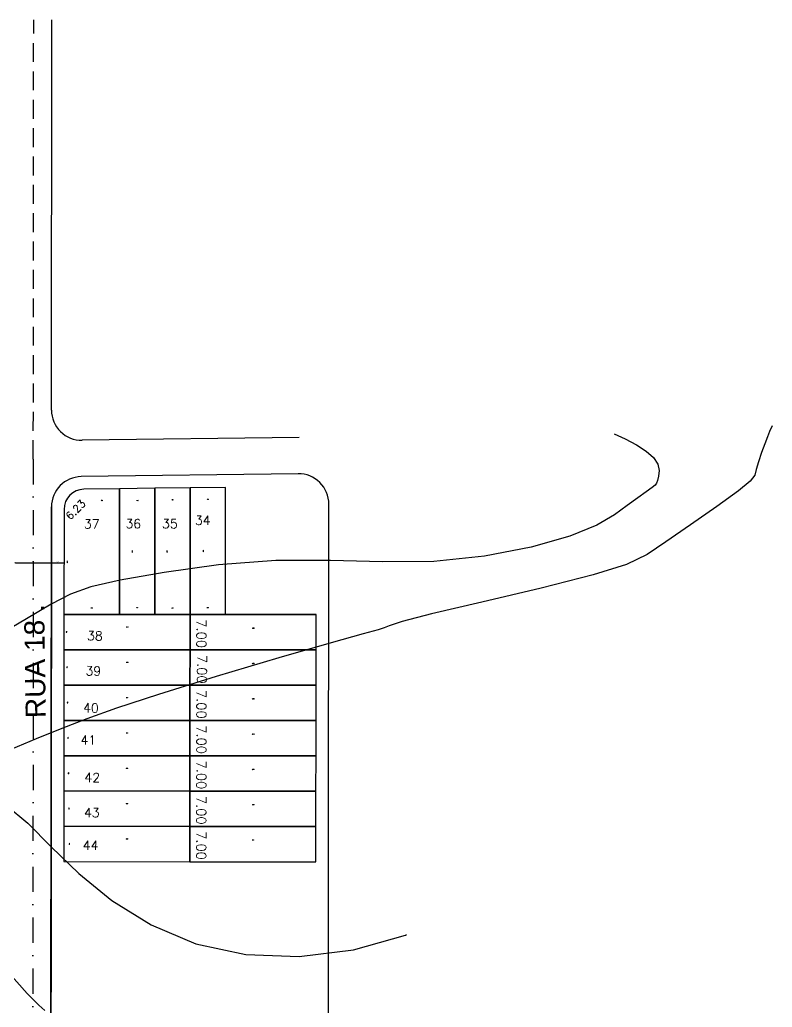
# Model space of a CAD drawing. Header units: millimetres. Extents: x 2718 to 3327, y 272 to 594.
# Drawn here: x 2864.6 to 3013.7, y 397.6 to 593.3 of the extents above; entities that cross this region are included whole.
import ezdxf
from ezdxf.enums import TextEntityAlignment as Align

# ---------------------------------------------------------------- set-up
doc = ezdxf.new("R2010")
doc.units = ezdxf.units.MM
doc.header["$MEASUREMENT"] = 0
for name, pattern in [('CONTINUO', [0]), ('DASHDOT', [1, 0.5, -0.25, 0, -0.25]), ('HIDDEN', [0.375, 0.25, -0.125])]:
    doc.linetypes.add(name, pattern=pattern)
doc.layers.get('DEFPOINTS').update_dxf_attribs({"linetype": 'CONTINUOUS'})
for name, color, linetype in [('AGT CI', 252, 'CONTINUOUS'), ('Calçada', 1, 'CONTINUOUS'), ('COTA', 7, 'CONTINUOUS'), ('EIXO DAS VIAS', 252, 'DASHDOT'), ('Lotes', 2, 'CONTINUOUS'), ('Nomes de Ruas', 3, 'CONTINUOUS'), ('Numero de lotes', 5, 'CONTINUOUS'), ('projeção', 6, 'CONTINUOUS')]:
    doc.layers.add(name, color=color, linetype=linetype)
doc.layers.add('E-Pen-C', color=4, linetype='CONTINUOUS', lineweight=15)
doc.layers.add('E-Pen-G', color=3, linetype='CONTINUOUS', lineweight=30)
doc.styles.add('arcad1', font='romans.shx')
doc.styles.add('ARIAL', font='arial.ttf', dxfattribs={"height": 2})
doc.styles.add('F2', font='ARIALN.TTF')
doc.styles.add('ROMANS', font='romans.shx', dxfattribs={"height": 0.1})
doc.dimstyles.new('BOLA100', dxfattribs={"dimscale": 0, "dimtxt": 1.9, "dimasz": 0.18, "dimexe": 0.18, "dimexo": 0.063, "dimgap": 0, "dimtad": 1, "dimzin": 4, "dimdsep": 46, "dimtxsty": 'ROMANS', "dimcen": 0.09, "dimse1": 1, "dimse2": 1, "dimsd1": 1, "dimsd2": 1, "dimclrt": 256, "dimaunit": 1, "dimadec": 4, "dimazin": 0, "dimtfac": 1.2, "dimtix": 1, "dimtmove": 2, "dimatfit": 3, "dimfxl": 1, "dimtvp": 2, "dimtolj": 1, "dimtzin": 4, "dimarcsym": 0})
doc.dimstyles.new('DIMENSION-1', dxfattribs={"dimtxt": 0.145, "dimasz": 0.07, "dimexe": 1, "dimexo": 0, "dimgap": 0.12, "dimtad": 1, "dimzin": 7, "dimdsep": 46, "dimtxsty": 'F2', "dimblk1": 'TRACO', "dimblk2": 'TRACO', "dimsah": 1, "dimcen": 1, "dimse1": 1, "dimse2": 1, "dimclrd": 4, "dimclre": 256, "dimclrt": 4, "dimadec": 8, "dimazin": 0, "dimtfac": 1, "dimtix": 1, "dimtmove": 2, "dimatfit": 3, "dimldrblk": 'TRACO', "dimfxl": 1, "dimtolj": 1, "dimtzin": 0, "dimarcsym": 0})

# ---------------------------------------------------------------- blocks, each defined once
blk = doc.blocks.new('*D245')
at = {"layer": 'DEFPOINTS', "color": 0, "transparency": 16777216}
for p in [(2891.33, 500.44), (2898.33, 500.44), (2898.36, 498.16)]:
    blk.add_point(p, dxfattribs=at)
at = {"layer": 'COTA', "transparency": 16777216, "insert": (2894.86, 498.16), "char_height": 0.1, "attachment_point": 5, "rotation": 0.7653, "style": 'ROMANS'}
blk.add_mtext('\\A1;7.00', dxfattribs=at)
blk = doc.blocks.new('*D246')
at = {"layer": 'DEFPOINTS', "color": 0, "transparency": 16777216}
for p in [(2877.28, 500.26), (2884.33, 500.35), (2884.37, 498.01)]:
    blk.add_point(p, dxfattribs=at)
at = {"layer": 'COTA', "transparency": 16777216, "insert": (2880.84, 498.01), "char_height": 0.1, "attachment_point": 5, "rotation": 0.7653, "style": 'ROMANS'}
blk.add_mtext('\\A1;7.06', dxfattribs=at)
blk = doc.blocks.new('*D247')
at = {"layer": 'DEFPOINTS', "color": 0, "transparency": 16777216}
for p in [(2884.33, 500.35), (2891.33, 500.34), (2891.37, 498.02)]:
    blk.add_point(p, dxfattribs=at)
at = {"layer": 'COTA', "transparency": 16777216, "insert": (2887.87, 498.02), "char_height": 0.1, "attachment_point": 5, "rotation": 0.7653, "style": 'ROMANS'}
blk.add_mtext('\\A1;7.00', dxfattribs=at)
blk = doc.blocks.new('*D248')
at = {"layer": 'DEFPOINTS', "color": 0, "transparency": 16777216}
for p in [(2884.33, 500.35), (2884.31, 475.42), (2886.97, 475.46)]:
    blk.add_point(p, dxfattribs=at)
at = {"layer": 'COTA', "transparency": 16777216, "insert": (2886.86, 487.92), "char_height": 0.1, "attachment_point": 5, "rotation": 270.7653, "style": 'ROMANS'}
blk.add_mtext('\\A1;24.92', dxfattribs=at)
blk = doc.blocks.new('*D249')
at = {"layer": 'DEFPOINTS', "color": 0, "transparency": 16777216}
for p in [(2891.33, 500.44), (2891.31, 475.42), (2893.87, 475.45)]:
    blk.add_point(p, dxfattribs=at)
at = {"layer": 'COTA', "transparency": 16777216, "insert": (2893.76, 487.96), "char_height": 0.1, "attachment_point": 5, "rotation": 270.7653, "style": 'ROMANS'}
blk.add_mtext('\\A1;25.02', dxfattribs=at)
blk = doc.blocks.new('*D250')
at = {"layer": 'DEFPOINTS', "color": 0, "transparency": 16777216}
for p in [(2898.33, 500.54), (2898.31, 475.41), (2901.07, 475.45)]:
    blk.add_point(p, dxfattribs=at)
at = {"layer": 'COTA', "transparency": 16777216, "insert": (2900.95, 488.01), "char_height": 0.1, "attachment_point": 5, "rotation": 270.7653, "style": 'ROMANS'}
blk.add_mtext('\\A1;25.12', dxfattribs=at)
blk = doc.blocks.new('*D251')
at = {"layer": 'DEFPOINTS', "color": 0, "transparency": 16777216}
for p in [(2871.26, 496.25), (2871.25, 475.42), (2874.07, 475.46)]:
    blk.add_point(p, dxfattribs=at)
at = {"layer": 'COTA', "transparency": 16777216, "insert": (2873.98, 485.87), "char_height": 0.1, "attachment_point": 5, "rotation": 270.7653, "style": 'ROMANS'}
blk.add_mtext('\\A1;20.83', dxfattribs=at)
blk = doc.blocks.new('*D252')
at = {"layer": 'DEFPOINTS', "color": 0, "transparency": 16777216}
for p in [(2873.31, 475.43), (2898.31, 475.41), (2898.34, 473.04)]:
    blk.add_point(p, dxfattribs=at)
at = {"layer": 'COTA', "transparency": 16777216, "insert": (2885.85, 472.93), "char_height": 0.1, "attachment_point": 5, "rotation": 0.7653, "style": 'ROMANS'}
blk.add_mtext('\\A1;25.00', dxfattribs=at)
blk = doc.blocks.new('*D253')
at = {"layer": 'DEFPOINTS', "color": 0, "transparency": 16777216}
for p in [(2898.31, 475.41), (2923.31, 475.39), (2923.35, 472.83)]:
    blk.add_point(p, dxfattribs=at)
at = {"layer": 'COTA', "transparency": 16777216, "insert": (2910.85, 472.71), "char_height": 0.1, "attachment_point": 5, "rotation": 0.7653, "style": 'ROMANS'}
blk.add_mtext('\\A1;25.00', dxfattribs=at)
blk = doc.blocks.new('*D261')
at = {"layer": 'DEFPOINTS', "color": 0, "transparency": 16777216}
for p in [(2871.25, 475.42), (2871.24, 468.42), (2873.83, 468.46)]:
    blk.add_point(p, dxfattribs=at)
at = {"layer": 'COTA', "transparency": 16777216, "insert": (2873.83, 471.96), "char_height": 0.1, "attachment_point": 5, "rotation": 270.7653, "style": 'ROMANS'}
blk.add_mtext('\\A1;7.00', dxfattribs=at)
blk = doc.blocks.new('*D262')
at = {"layer": 'DEFPOINTS', "color": 0, "transparency": 16777216}
for p in [(2871.24, 468.42), (2871.23, 461.42), (2873.92, 461.46)]:
    blk.add_point(p, dxfattribs=at)
at = {"layer": 'COTA', "transparency": 16777216, "insert": (2873.92, 464.96), "char_height": 0.1, "attachment_point": 5, "rotation": 270.7653, "style": 'ROMANS'}
blk.add_mtext('\\A1;7.00', dxfattribs=at)
blk = doc.blocks.new('*D263')
at = {"layer": 'DEFPOINTS', "color": 0, "transparency": 16777216}
for p in [(2871.23, 461.42), (2871.23, 454.42), (2874.01, 454.46)]:
    blk.add_point(p, dxfattribs=at)
at = {"layer": 'COTA', "transparency": 16777216, "insert": (2874.02, 457.96), "char_height": 0.1, "attachment_point": 5, "rotation": 270.7653, "style": 'ROMANS'}
blk.add_mtext('\\A1;7.00', dxfattribs=at)
blk = doc.blocks.new('*D264')
at = {"layer": 'DEFPOINTS', "color": 0, "transparency": 16777216}
for p in [(2871.23, 454.42), (2871.22, 447.42), (2874.11, 447.46)]:
    blk.add_point(p, dxfattribs=at)
at = {"layer": 'COTA', "transparency": 16777216, "insert": (2874.11, 450.96), "char_height": 0.1, "attachment_point": 5, "rotation": 270.7653, "style": 'ROMANS'}
blk.add_mtext('\\A1;7.00', dxfattribs=at)
blk = doc.blocks.new('*D265')
at = {"layer": 'DEFPOINTS', "color": 0, "transparency": 16777216}
for p in [(2871.22, 447.42), (2871.22, 440.42), (2874.2, 440.46)]:
    blk.add_point(p, dxfattribs=at)
at = {"layer": 'COTA', "transparency": 16777216, "insert": (2874.21, 443.96), "char_height": 0.1, "attachment_point": 5, "rotation": 270.7653, "style": 'ROMANS'}
blk.add_mtext('\\A1;7.00', dxfattribs=at)
blk = doc.blocks.new('*D266')
at = {"layer": 'DEFPOINTS', "color": 0, "transparency": 16777216}
for p in [(2871.22, 440.42), (2871.21, 433.42), (2874.3, 433.47)]:
    blk.add_point(p, dxfattribs=at)
at = {"layer": 'COTA', "transparency": 16777216, "insert": (2874.3, 436.97), "char_height": 0.1, "attachment_point": 5, "rotation": 270.7653, "style": 'ROMANS'}
blk.add_mtext('\\A1;7.00', dxfattribs=at)
blk = doc.blocks.new('*D267')
at = {"layer": 'DEFPOINTS', "color": 0, "transparency": 16777216}
for p in [(2871.21, 433.42), (2871.2, 426.42), (2874.39, 426.47)]:
    blk.add_point(p, dxfattribs=at)
at = {"layer": 'COTA', "transparency": 16777216, "insert": (2874.39, 429.97), "char_height": 0.1, "attachment_point": 5, "rotation": 270.7653, "style": 'ROMANS'}
blk.add_mtext('\\A1;7.00', dxfattribs=at)
blk = doc.blocks.new('*D268')
at = {"layer": 'DEFPOINTS', "color": 0, "transparency": 16777216}
for p in [(2873.31, 468.43), (2898.31, 468.41), (2898.34, 466.04)]:
    blk.add_point(p, dxfattribs=at)
at = {"layer": 'COTA', "transparency": 16777216, "insert": (2885.84, 465.93), "char_height": 0.1, "attachment_point": 5, "rotation": 0.7653, "style": 'ROMANS'}
blk.add_mtext('\\A1;25.00', dxfattribs=at)
blk = doc.blocks.new('*D269')
at = {"layer": 'DEFPOINTS', "color": 0, "transparency": 16777216}
for p in [(2898.31, 468.41), (2923.31, 468.39), (2923.34, 465.83)]:
    blk.add_point(p, dxfattribs=at)
at = {"layer": 'COTA', "transparency": 16777216, "insert": (2910.84, 465.71), "char_height": 0.1, "attachment_point": 5, "rotation": 0.7653, "style": 'ROMANS'}
blk.add_mtext('\\A1;25.00', dxfattribs=at)
blk = doc.blocks.new('*D270')
at = {"layer": 'DEFPOINTS', "color": 0, "transparency": 16777216}
for p in [(2873.3, 461.43), (2898.3, 461.41), (2898.33, 459.04)]:
    blk.add_point(p, dxfattribs=at)
at = {"layer": 'COTA', "transparency": 16777216, "insert": (2885.83, 458.93), "char_height": 0.1, "attachment_point": 5, "rotation": 0.7653, "style": 'ROMANS'}
blk.add_mtext('\\A1;25.00', dxfattribs=at)
blk = doc.blocks.new('*D271')
at = {"layer": 'DEFPOINTS', "color": 0, "transparency": 16777216}
for p in [(2898.3, 461.41), (2923.3, 461.39), (2923.33, 458.83)]:
    blk.add_point(p, dxfattribs=at)
at = {"layer": 'COTA', "transparency": 16777216, "insert": (2910.84, 458.71), "char_height": 0.1, "attachment_point": 5, "rotation": 0.7653, "style": 'ROMANS'}
blk.add_mtext('\\A1;25.00', dxfattribs=at)
blk = doc.blocks.new('*D272')
at = {"layer": 'DEFPOINTS', "color": 0, "transparency": 16777216}
for p in [(2873.29, 454.43), (2898.29, 454.41), (2898.33, 452.04)]:
    blk.add_point(p, dxfattribs=at)
at = {"layer": 'COTA', "transparency": 16777216, "insert": (2885.83, 451.93), "char_height": 0.1, "attachment_point": 5, "rotation": 0.7653, "style": 'ROMANS'}
blk.add_mtext('\\A1;25.00', dxfattribs=at)
blk = doc.blocks.new('*D273')
at = {"layer": 'DEFPOINTS', "color": 0, "transparency": 16777216}
for p in [(2898.29, 454.41), (2923.29, 454.39), (2923.33, 451.83)]:
    blk.add_point(p, dxfattribs=at)
at = {"layer": 'COTA', "transparency": 16777216, "insert": (2910.83, 451.71), "char_height": 0.1, "attachment_point": 5, "rotation": 0.7653, "style": 'ROMANS'}
blk.add_mtext('\\A1;25.00', dxfattribs=at)
blk = doc.blocks.new('*D274')
at = {"layer": 'DEFPOINTS', "color": 0, "transparency": 16777216}
for p in [(2873.29, 447.43), (2898.29, 447.41), (2898.32, 445.04)]:
    blk.add_point(p, dxfattribs=at)
at = {"layer": 'COTA', "transparency": 16777216, "insert": (2885.82, 444.93), "char_height": 0.1, "attachment_point": 5, "rotation": 0.7653, "style": 'ROMANS'}
blk.add_mtext('\\A1;25.00', dxfattribs=at)
blk = doc.blocks.new('*D275')
at = {"layer": 'DEFPOINTS', "color": 0, "transparency": 16777216}
for p in [(2898.29, 447.41), (2923.29, 447.39), (2923.32, 444.83)]:
    blk.add_point(p, dxfattribs=at)
at = {"layer": 'COTA', "transparency": 16777216, "insert": (2910.82, 444.71), "char_height": 0.1, "attachment_point": 5, "rotation": 0.7653, "style": 'ROMANS'}
blk.add_mtext('\\A1;25.00', dxfattribs=at)
blk = doc.blocks.new('*D276')
at = {"layer": 'DEFPOINTS', "color": 0, "transparency": 16777216}
for p in [(2873.28, 440.43), (2898.28, 440.41), (2898.31, 438.04)]:
    blk.add_point(p, dxfattribs=at)
at = {"layer": 'COTA', "transparency": 16777216, "insert": (2885.82, 437.93), "char_height": 0.1, "attachment_point": 5, "rotation": 0.7653, "style": 'ROMANS'}
blk.add_mtext('\\A1;25.00', dxfattribs=at)
blk = doc.blocks.new('*D277')
at = {"layer": 'DEFPOINTS', "color": 0, "transparency": 16777216}
for p in [(2898.28, 440.41), (2923.28, 440.39), (2923.32, 437.83)]:
    blk.add_point(p, dxfattribs=at)
at = {"layer": 'COTA', "transparency": 16777216, "insert": (2910.82, 437.71), "char_height": 0.1, "attachment_point": 5, "rotation": 0.7653, "style": 'ROMANS'}
blk.add_mtext('\\A1;25.00', dxfattribs=at)
blk = doc.blocks.new('*D278')
at = {"layer": 'DEFPOINTS', "color": 0, "transparency": 16777216}
for p in [(2873.28, 433.43), (2898.28, 433.41), (2898.31, 431.04)]:
    blk.add_point(p, dxfattribs=at)
at = {"layer": 'COTA', "transparency": 16777216, "insert": (2885.81, 430.93), "char_height": 0.1, "attachment_point": 5, "rotation": 0.7653, "style": 'ROMANS'}
blk.add_mtext('\\A1;25.00', dxfattribs=at)
blk = doc.blocks.new('*D279')
at = {"layer": 'DEFPOINTS', "color": 0, "transparency": 16777216}
for p in [(2898.28, 433.41), (2923.28, 433.39), (2923.31, 430.83)]:
    blk.add_point(p, dxfattribs=at)
at = {"layer": 'COTA', "transparency": 16777216, "insert": (2910.81, 430.71), "char_height": 0.1, "attachment_point": 5, "rotation": 0.7653, "style": 'ROMANS'}
blk.add_mtext('\\A1;25.00', dxfattribs=at)
blk = doc.blocks.new('*D283')
at = {"layer": 'DEFPOINTS', "color": 0, "transparency": 16777216}
for p in [(2891.31, 476.72), (2884.31, 475.42), (2891.31, 475.42)]:
    blk.add_point(p, dxfattribs=at)
at = {"layer": 'COTA', "transparency": 16777216, "insert": (2887.81, 476.77), "char_height": 0.1, "attachment_point": 5, "rotation": 359.95, "style": 'ROMANS'}
blk.add_mtext('\\A1;7.00', dxfattribs=at)
blk = doc.blocks.new('*D284')
at = {"layer": 'DEFPOINTS', "color": 0, "transparency": 16777216}
for p in [(2905.31, 476.71), (2898.31, 475.41), (2905.31, 475.41)]:
    blk.add_point(p, dxfattribs=at)
at = {"layer": 'COTA', "transparency": 16777216, "insert": (2901.81, 476.76), "char_height": 0.1, "attachment_point": 5, "rotation": 359.95, "style": 'ROMANS'}
blk.add_mtext('\\A1;7.00', dxfattribs=at)
blk = doc.blocks.new('*D322')
at = {"layer": 'DEFPOINTS', "color": 0, "transparency": 16777216}
for p in [(2898.31, 476.63), (2891.31, 475.42, 51.85), (2898.31, 475.41, 51.85)]:
    blk.add_point(p, dxfattribs=at)
at = {"layer": 'COTA', "transparency": 16777216, "insert": (2894.81, 476.69), "char_height": 0.1, "attachment_point": 5, "rotation": 359.95, "style": 'ROMANS'}
blk.add_mtext('\\A1;7.00', dxfattribs=at)
blk = doc.blocks.new('*D323')
at = {"layer": 'DEFPOINTS', "color": 0, "transparency": 16777216}
for p in [(2884.31, 476.65), (2873.31, 475.43, 51.85), (2884.31, 475.42, 51.85)]:
    blk.add_point(p, dxfattribs=at)
at = {"layer": 'COTA', "transparency": 16777216, "insert": (2878.81, 476.7), "char_height": 0.1, "attachment_point": 5, "rotation": 359.95, "style": 'ROMANS'}
blk.add_mtext('\\A1;11.00', dxfattribs=at)
blk = doc.blocks.new('*D328')
at = {"layer": 'DEFPOINTS', "color": 0, "transparency": 16777216}
for p in [(2898.33, 500.44, 51.85), (2905.33, 500.63, 51.85), (2905.37, 498.25)]:
    blk.add_point(p, dxfattribs=at)
at = {"layer": 'COTA', "transparency": 16777216, "insert": (2901.86, 498.26), "char_height": 0.1, "attachment_point": 5, "rotation": 0.7653, "style": 'ROMANS'}
blk.add_mtext('\\A1;7.00', dxfattribs=at)
blk = doc.blocks.new('TRACO')
at = {"layer": 'E-Pen-C'}
for p, q in [((-1, 0), (1, 0)), ((0, 1), (0, -1))]:
    blk.add_line(p, q, dxfattribs=at)
at = {"layer": 'E-Pen-G'}
blk.add_line((-0.4, -0.4), (0.4, 0.4), dxfattribs=at)
blk = doc.blocks.new('*D338')
at = {"layer": 'COTA', "color": 4, "linetype": 'Continuous', "lineweight": -2, "transparency": 16777216}
blk.add_line((2863.69, 485.67), (2870.75, 485.67), dxfattribs=at)
at = {"layer": 'DEFPOINTS', "color": 0, "linetype": 'Continuous', "transparency": 16777216}
for p in [(2863.62, 486.59), (2870.82, 485.67), (2870.82, 485.49)]:
    blk.add_point(p, dxfattribs=at)
at = {"layer": 'COTA', "color": 4, "linetype": 'Continuous', "lineweight": -2, "transparency": 16777216, "xscale": 0.07, "yscale": 0.07, "zscale": 0.07, "rotation": 180}
blk.add_blockref('TRACO', (2863.62, 485.67), dxfattribs=at)
at = {"layer": 'COTA', "color": 4, "linetype": 'Continuous', "lineweight": -2, "transparency": 16777216, "xscale": 0.07, "yscale": 0.07, "zscale": 0.07}
blk.add_blockref('TRACO', (2870.82, 485.67), dxfattribs=at)
at = {"layer": 'COTA', "color": 4, "linetype": 'Continuous', "transparency": 16777216, "insert": (2867.22, 485.87), "char_height": 0.145, "attachment_point": 5, "style": 'F2'}
blk.add_mtext('\\A1;7.20', dxfattribs=at)
blk = doc.blocks.new('*D339')
at = {"layer": 'COTA', "color": 4, "linetype": 'Continuous', "lineweight": -2, "transparency": 16777216}
blk.add_line((2870.89, 485.67), (2873.25, 485.67), dxfattribs=at)
at = {"layer": 'DEFPOINTS', "color": 0, "linetype": 'Continuous', "transparency": 16777216}
for p in [(2873.32, 485.67), (2873.32, 485.56), (2870.82, 485.49)]:
    blk.add_point(p, dxfattribs=at)
at = {"layer": 'COTA', "color": 4, "linetype": 'Continuous', "lineweight": -2, "transparency": 16777216, "xscale": 0.07, "yscale": 0.07, "zscale": 0.07, "rotation": 180}
blk.add_blockref('TRACO', (2870.82, 485.67), dxfattribs=at)
at = {"layer": 'COTA', "color": 4, "linetype": 'Continuous', "lineweight": -2, "transparency": 16777216, "xscale": 0.07, "yscale": 0.07, "zscale": 0.07}
blk.add_blockref('TRACO', (2873.32, 485.67), dxfattribs=at)
at = {"layer": 'COTA', "color": 4, "linetype": 'Continuous', "transparency": 16777216, "insert": (2872.07, 485.87), "char_height": 0.145, "attachment_point": 5, "style": 'F2'}
blk.add_mtext('\\A1;2.50', dxfattribs=at)

msp = doc.modelspace()

# ---------------------------------------------------------------- linework, layer by layer
at = {"layer": 'AGT CI', "color": 7}
for points in [[(2982.403, 511.239), (2984.591, 510.216), (2986.826, 509.033), (2988.739, 507.789), (2990.179, 506.517), (2991.05, 505.237), (2991.319, 503.988), (2991.198, 502.875), (2990.963, 502.021), (2990.802, 501.488), (2990.543, 501.088), (2989.927, 500.569), (2988.756, 499.726), (2987.078, 498.533), (2985, 497.007), (2982.487, 495.181), (2978.931, 493.133), (2973.582, 490.953), (2965.962, 488.784), (2956.682, 486.974), (2946.629, 485.923), (2936.488, 485.837), (2926.152, 486.16), (2915.314, 486.144), (2903.955, 485.249), (2893.197, 483.769), (2884.452, 482.202), (2878.623, 480.881), (2874.596, 479.466), (2870.753, 477.448), (2865.872, 474.538), (2860.333, 471.328)], [(3013.734, 512.852), (3013.217, 511.685), (3012.786, 510.66), (3012.233, 509.258), (3011.592, 507.515), (3010.983, 505.703), (3010.546, 504.156), (3010.251, 503.039), (3009.384, 501.852), (3007.059, 499.927), (3002.767, 496.849), (2997.499, 493.206), (2992.623, 489.839), (2988.922, 487.347), (2984.846, 485.359), (2978.259, 483.266), (2967.917, 480.652), (2956.147, 477.887), (2946.164, 475.538), (2940.361, 474.027), (2937.82, 473.204), (2936.799, 472.775), (2935.589, 472.404), (2932.608, 471.601), (2926.309, 469.835), (2915.887, 466.802), (2903.504, 463.107), (2892.065, 459.58), (2883.751, 456.849), (2877.846, 454.721), (2872.911, 452.801), (2867.827, 450.779), (2862.767, 448.689)], [(2861.842, 437.622), (2866.135, 434.056), (2870.795, 429.378), (2876.243, 424.098), (2882.822, 418.74), (2890.576, 413.892), (2899.47, 410.155), (2909.398, 408.034), (2919.971, 407.636), (2930.725, 408.969), (2941.029, 411.878), (2941.201, 411.952)], [(2861.958, 404.916), (2866.034, 400.292), (2868.338, 397.982), (2869.548, 396.917)]]:
    msp.add_lwpolyline(points, dxfattribs=at)
at = {"layer": 'Calçada', "color": 7, "lineweight": -3}
for p, q in [((2870.848, 515.957), (2870.915, 593.286)), ((2870.848, 515.957), (2870.915, 593.286)), ((2919.928, 510.527), (2876.928, 509.953)), ((2919.928, 510.527), (2876.928, 509.953)), ((2870.719, 368.404), (2870.831, 496.755)), ((2870.719, 368.404), (2870.831, 496.755))]:
    msp.add_line(p, q, dxfattribs=at)
msp.add_lwpolyline([(2925.832, 497.319, 0.4183874), (2919.751, 503.324), (2876.751, 502.75, 0.410052), (2870.831, 496.755), (2870.719, 368.404, -0.1656015), (2868.219, 361.082), (2827.206, 307.945, 0.4142136), (2828.29, 299.529), (2862.33, 273.256, 0.4142136), (2870.746, 274.34), (2923.202, 342.304, 0.1656015), (2925.703, 349.626)], format="xyb", close=True, dxfattribs=at)
msp.add_lwpolyline([(2925.832, 497.319, 0.4183874), (2919.751, 503.324), (2876.751, 502.75, 0.410052), (2870.831, 496.755), (2870.719, 368.404, -0.1656015), (2868.219, 361.082), (2827.206, 307.945, 0.4142136), (2828.29, 299.529), (2862.33, 273.256, 0.4142136), (2870.746, 274.34), (2923.202, 342.304, 0.1656015), (2925.703, 349.626)], format="xyb", close=True, dxfattribs=at)
msp.add_arc((2876.848, 515.952), 6, 179.95, 270.76528, dxfattribs=at)
msp.add_arc((2876.848, 515.952), 6, 179.95, 270.76528, dxfattribs=at)
at = {"layer": 'EIXO DAS VIAS', "color": 7, "ltscale": 10}
msp.add_line((2867.239, 506.223, 103.708), (2867.121, 370.288, 103.708), dxfattribs=at)
at = {"layer": 'Lotes', "color": 7, "linetype": 'CONTINUO', "lineweight": -3}
for p, q in [((2884.334, 500.351), (2877.277, 500.256)), ((2884.312, 475.423), (2884.334, 500.351)), ((2884.334, 500.351), (2884.312, 475.423)), ((2891.334, 500.444), (2884.334, 500.351)), ((2891.312, 475.417), (2891.334, 500.444)), ((2891.334, 500.444), (2891.312, 475.417)), ((2898.334, 500.538), (2891.334, 500.444)), ((2898.312, 475.411), (2898.334, 500.538)), ((2898.334, 500.538), (2898.312, 475.411)), ((2905.334, 500.631), (2898.334, 500.538)), ((2873.331, 496.26), (2873.33, 495.203)), ((2873.33, 495.203), (2873.312, 475.433)), ((2873.312, 475.433), (2873.306, 468.433)), ((2873.312, 475.433), (2884.312, 475.423)), ((2898.312, 475.411), (2873.312, 475.433)), ((2884.312, 475.423), (2891.312, 475.417)), ((2891.312, 475.417), (2898.312, 475.411)), ((2898.306, 468.411), (2898.312, 475.411)), ((2898.312, 475.411), (2898.306, 468.411)), ((2898.312, 475.411), (2905.312, 475.405)), ((2923.312, 475.389), (2898.312, 475.411)), ((2873.306, 468.433), (2873.3, 461.433)), ((2873.306, 468.433), (2898.306, 468.411)), ((2898.306, 468.411), (2873.306, 468.433)), ((2898.3, 461.411), (2898.306, 468.411)), ((2898.306, 468.411), (2898.3, 461.411)), ((2923.306, 468.389), (2898.306, 468.411)), ((2898.306, 468.411), (2923.306, 468.389)), ((2873.3, 461.433), (2873.294, 454.433)), ((2873.3, 461.433), (2898.3, 461.411)), ((2898.3, 461.411), (2873.3, 461.433)), ((2898.294, 454.411), (2898.3, 461.411)), ((2898.3, 461.411), (2898.294, 454.411)), ((2923.3, 461.389), (2898.3, 461.411)), ((2898.3, 461.411), (2923.3, 461.389)), ((2873.294, 454.433), (2873.288, 447.433)), ((2873.294, 454.433), (2898.294, 454.411)), ((2898.294, 454.411), (2873.294, 454.433)), ((2898.288, 447.411), (2898.294, 454.411)), ((2898.294, 454.411), (2898.288, 447.411)), ((2923.294, 454.389), (2898.294, 454.411)), ((2898.294, 454.411), (2923.294, 454.389)), ((2873.288, 447.433), (2873.282, 440.433)), ((2873.288, 447.433), (2898.288, 447.411)), ((2898.288, 447.411), (2873.288, 447.433)), ((2898.282, 440.411), (2898.288, 447.411)), ((2898.288, 447.411), (2898.282, 440.411)), ((2923.288, 447.389), (2898.288, 447.411)), ((2898.288, 447.411), (2923.288, 447.389)), ((2873.282, 440.433), (2873.276, 433.433)), ((2873.282, 440.433), (2898.282, 440.411)), ((2898.282, 440.411), (2873.282, 440.433)), ((2898.276, 433.411), (2898.282, 440.411)), ((2898.282, 440.411), (2898.276, 433.411)), ((2923.282, 440.389), (2898.282, 440.411)), ((2898.282, 440.411), (2923.282, 440.389)), ((2873.276, 433.433), (2873.27, 426.433)), ((2873.276, 433.433), (2898.276, 433.411)), ((2898.276, 433.411), (2873.276, 433.433)), ((2898.27, 426.411), (2898.276, 433.411)), ((2898.276, 433.411), (2898.27, 426.411)), ((2923.276, 433.389), (2898.276, 433.411)), ((2898.276, 433.411), (2923.276, 433.389))]:
    msp.add_line(p, q, dxfattribs=at)
at = {"layer": 'Lotes', "color": 7, "lineweight": -3}
for p, q in [((2884.312, 475.423), (2884.334, 500.351)), ((2891.312, 475.417), (2891.334, 500.444)), ((2873.312, 475.433), (2923.312, 475.389)), ((2873.306, 468.433), (2923.306, 468.389)), ((2873.3, 461.433), (2923.3, 461.389)), ((2873.294, 454.433), (2923.294, 454.389)), ((2873.288, 447.433), (2923.288, 447.389)), ((2873.282, 440.433), (2923.282, 440.389)), ((2873.276, 433.433), (2923.276, 433.389))]:
    msp.add_line(p, q, dxfattribs=at)
at = {"layer": 'Lotes', "color": 7}
msp.add_lwpolyline([(2877.277, 500.256, 0.410052), (2873.331, 496.26), (2873.33, 495.203), (2873.312, 475.433), (2884.312, 475.423), (2884.334, 500.351)], format="xyb", close=True, dxfattribs=at)
for points in [[(2884.334, 500.351), (2884.312, 475.423), (2891.312, 475.417), (2891.334, 500.444)], [(2891.334, 500.444), (2891.312, 475.417), (2898.312, 475.411), (2898.334, 500.538)], [(2898.334, 500.538), (2898.312, 475.411), (2905.312, 475.405), (2905.334, 500.631)], [(2891.312, 475.417), (2884.312, 475.423), (2873.312, 475.433), (2873.306, 468.433), (2898.306, 468.411), (2898.312, 475.411)], [(2898.312, 475.411), (2898.306, 468.411), (2923.306, 468.389), (2923.312, 475.389), (2912.312, 475.399), (2905.312, 475.405)], [(2873.306, 468.433), (2873.3, 461.433), (2898.3, 461.411), (2898.306, 468.411)], [(2898.306, 468.411), (2898.3, 461.411), (2923.3, 461.389), (2923.306, 468.389)], [(2873.3, 461.433), (2873.294, 454.433), (2898.294, 454.411), (2898.3, 461.411)], [(2898.3, 461.411), (2898.294, 454.411), (2923.294, 454.389), (2923.3, 461.389)], [(2873.294, 454.433), (2873.288, 447.433), (2898.288, 447.411), (2898.294, 454.411)], [(2898.294, 454.411), (2898.288, 447.411), (2923.288, 447.389), (2923.294, 454.389)], [(2873.288, 447.433), (2873.282, 440.433), (2898.282, 440.411), (2898.288, 447.411)], [(2898.288, 447.411), (2898.282, 440.411), (2923.282, 440.389), (2923.288, 447.389)], [(2873.282, 440.433), (2873.276, 433.433), (2898.276, 433.411), (2898.282, 440.411)], [(2898.282, 440.411), (2898.276, 433.411), (2923.276, 433.389), (2923.282, 440.389)], [(2873.276, 433.433), (2873.27, 426.433), (2898.27, 426.411), (2898.276, 433.411)], [(2898.276, 433.411), (2898.27, 426.411), (2923.27, 426.389), (2923.276, 433.389)]]:
    msp.add_lwpolyline(points, close=True, dxfattribs=at)
at = {"layer": 'Lotes', "color": 7, "linetype": 'CONTINUO', "lineweight": -3}
msp.add_arc((2877.331, 496.257), 4, 90.76528, 179.95, dxfattribs=at)
at = {"layer": 'projeção', "color": 7, "linetype": 'HIDDEN', "ltscale": 15}
msp.add_line((2867.239, 506.223, 103.708), (2867.315, 593.335, 103.708), dxfattribs=at)

# ---------------------------------------------------------------- texts
at = {"layer": 'COTA', "color": 7, "style": 'ROMANS'}
msp.add_text('7.00', height=1.9, rotation=269.17185, dxfattribs=at).set_placement((2899.769, 467.43, -51.854))
at = {"layer": 'COTA', "color": 7, "attachment_point": 5, "style": 'ROMANS'}
for s, insert, char_height, rotation in [('\\A1;6.23', (2875.635, 496.191), 1.5, 45.35764), ('\\A1;6.23', (2875.635, 496.191, -51.854), 1.5, 45.35764), ('\\A1;7.00', (2900.558, 471.618), 1.9, 269.98713), ('\\A1;7.00', (2900.555, 457.619), 1.9, 269.98713), ('\\A1;7.00', (2900.553, 450.62), 1.9, 269.98713), ('\\A1;7.00', (2900.552, 443.621), 1.9, 269.98713), ('\\A1;7.00', (2900.55, 436.622), 1.9, 269.98713), ('\\A1;7.00', (2900.549, 429.622), 1.9, 269.98713)]:
    msp.add_mtext(s, dxfattribs=dict(at, insert=insert, char_height=char_height, rotation=rotation))
at = {"layer": 'Nomes de Ruas', "color": 7, "extrusion": (-0.018269, -0.084695, 0.996239), "style": 'ARIAL'}
msp.add_text('RUA 18 .', height=4, rotation=102.96746, dxfattribs=at).set_placement((2704.792, 1056.472, -90.25), align=Align.MIDDLE_CENTER)
at = {"layer": 'Numero de lotes', "color": 7, "style": 'arcad1'}
for s, p in [('37', (2878.817, 493.369, 103.708)), ('36', (2887.069, 493.42, 103.708)), ('35', (2894.315, 493.414, 103.708)), ('34', (2900.842, 494.09, 103.708)), ('38', (2879.445, 471.192, 103.708)), ('39', (2879.141, 464.233, 103.708)), ('40', (2878.677, 456.905, 103.708)), ('41', (2878.144, 450.532, 103.708)), ('42', (2878.934, 443.102, 103.708)), ('43', (2878.839, 436.129, 103.708)), ('44', (2878.594, 429.668, 103.708))]:
    msp.add_text(s, height=1.8, rotation=359.22008, dxfattribs=at).set_placement(p, align=Align.MIDDLE_CENTER)

# ---------------------------------------------------------------- dimensions: what is measured, and where the dimension line sits
at = {"layer": 'COTA', "color": 7}
for base, p1, p2, angle, picture, middle in [((2884.366, 498.006), (2877.277, 500.256), (2884.334, 500.351), 0.76528, '*D246', (2880.836, 498.009)), ((2886.9746, 475.459), (2884.3342, 500.3507), (2884.3125, 475.4234), 90.76528, '*D248', (2886.8582, 487.9209)), ((2891.365, 498.021), (2884.334, 500.351), (2891.334, 500.345), 0.76528, '*D247', (2887.865, 498.025)), ((2893.874, 475.452), (2891.334, 500.444), (2891.312, 475.417), 90.76528, '*D249', (2893.756, 487.963)), ((2898.365, 498.16), (2891.334, 500.444), (2898.334, 500.438), 0.76528, '*D245', (2894.865, 498.163)), ((2901.065, 475.448), (2898.334, 500.538), (2898.312, 475.411), 90.76528, '*D250', (2900.948, 488.009)), ((2905.366, 498.254, -51.854), (2898.334, 500.438), (2905.334, 500.631), 0.76528, '*D328', (2901.865, 498.257, -51.854)), ((2874.0666, 475.4619), (2871.2638, 496.2514), (2871.2457, 475.4242), 90.76528, '*D251', (2873.9776, 485.8742)), ((2891.314, 476.722), (2884.312, 475.423), (2891.312, 475.417), 179.95, '*D283', (2887.814, 476.775)), ((2905.314, 476.709), (2898.312, 475.411), (2905.312, 475.405), 179.95, '*D284', (2901.814, 476.762)), ((2873.828, 468.459), (2871.246, 475.424), (2871.24, 468.424), 90.76528, '*D261', (2873.831, 471.959)), ((2898.344, 473.043), (2873.312, 475.433), (2898.312, 475.411), 0.76528, '*D252', (2885.846, 472.926)), ((2923.347, 472.827), (2898.312, 475.411), (2923.312, 475.389), 0.76528, '*D253', (2910.848, 472.71)), ((2873.921, 461.46), (2871.24, 468.424), (2871.233, 461.424), 90.76528, '*D262', (2873.925, 464.96)), ((2898.338, 466.043), (2873.306, 468.433), (2898.306, 468.411), 0.76528, '*D268', (2885.84, 465.926)), ((2923.341, 465.827), (2898.306, 468.411), (2923.306, 468.389), 0.76528, '*D269', (2910.842, 465.71)), ((2874.015, 454.461), (2871.233, 461.424), (2871.227, 454.424), 90.76528, '*D263', (2874.018, 457.961)), ((2898.332, 459.043), (2873.3, 461.433), (2898.3, 461.411), 0.76528, '*D270', (2885.834, 458.926)), ((2923.334, 458.827), (2898.3, 461.411), (2923.3, 461.389), 0.76528, '*D271', (2910.836, 458.71)), ((2874.108, 447.463), (2871.227, 454.424), (2871.221, 447.424), 90.76528, '*D264', (2874.112, 450.963)), ((2898.326, 452.043), (2873.294, 454.433), (2898.294, 454.411), 0.76528, '*D272', (2885.827, 451.926)), ((2923.328, 451.827), (2898.294, 454.411), (2923.294, 454.389), 0.76528, '*D273', (2910.83, 451.71)), ((2874.202, 440.464), (2871.221, 447.424), (2871.215, 440.424), 90.76528, '*D265', (2874.205, 443.964)), ((2898.32, 445.043), (2873.288, 447.433), (2898.288, 447.411), 0.76528, '*D274', (2885.821, 444.926)), ((2923.322, 444.827), (2898.288, 447.411), (2923.288, 447.389), 0.76528, '*D275', (2910.824, 444.71)), ((2874.295, 433.465), (2871.215, 440.424), (2871.209, 433.424), 90.76528, '*D266', (2874.299, 436.965)), ((2898.314, 438.043), (2873.282, 440.433), (2898.282, 440.411), 0.76528, '*D276', (2885.815, 437.926)), ((2923.316, 437.827), (2898.282, 440.411), (2923.282, 440.389), 0.76528, '*D277', (2910.818, 437.71)), ((2874.389, 426.467), (2871.209, 433.424), (2871.203, 426.424), 90.76528, '*D267', (2874.392, 429.967)), ((2898.307, 431.043), (2873.276, 433.433), (2898.276, 433.411), 0.76528, '*D278', (2885.809, 430.926)), ((2923.31, 430.827), (2898.276, 433.411), (2923.276, 433.389), 0.76528, '*D279', (2910.812, 430.71))]:
    dim = msp.add_linear_dim(base=base, p1=p1, p2=p2, angle=angle, dimstyle='BOLA100', override={"dimscale": 1}, dxfattribs=at)
    dim.commit()
    dim.dimension.update_dxf_attribs({"geometry": picture, "text_midpoint": middle})
at = {"layer": 'COTA', "color": 7, "linetype": 'Continuous'}
for base, p1, p2, picture, middle in [((2870.821, 485.674), (2863.622, 486.59), (2870.821, 485.486), '*D338', (2867.222, 485.868)), ((2873.321, 485.674), (2870.821, 485.486), (2873.321, 485.564), '*D339', (2872.071, 485.868))]:
    dim = msp.add_linear_dim(base=base, p1=p1, p2=p2, dimstyle='DIMENSION-1', override={"dimfxl": 0.1}, dxfattribs=at)
    dim.commit()
    dim.dimension.update_dxf_attribs({"geometry": picture, "text_midpoint": middle})
at = {"layer": 'COTA', "color": 7}
for p1, p2, distance, picture, middle in [((2873.312, 475.433), (2884.312, 475.423), 1.223, '*D323', (2878.814, 476.701, -51.854)), ((2891.312, 475.417), (2898.312, 475.411), 1.222, '*D322', (2894.814, 476.686, -51.854))]:
    dim = msp.add_aligned_dim(p1=p1, p2=p2, distance=distance, dimstyle='BOLA100', override={"dimscale": 1}, dxfattribs=at)
    dim.commit()
    dim.dimension.update_dxf_attribs({"geometry": picture, "text_midpoint": middle})

doc.saveas('drawing.dxf')
